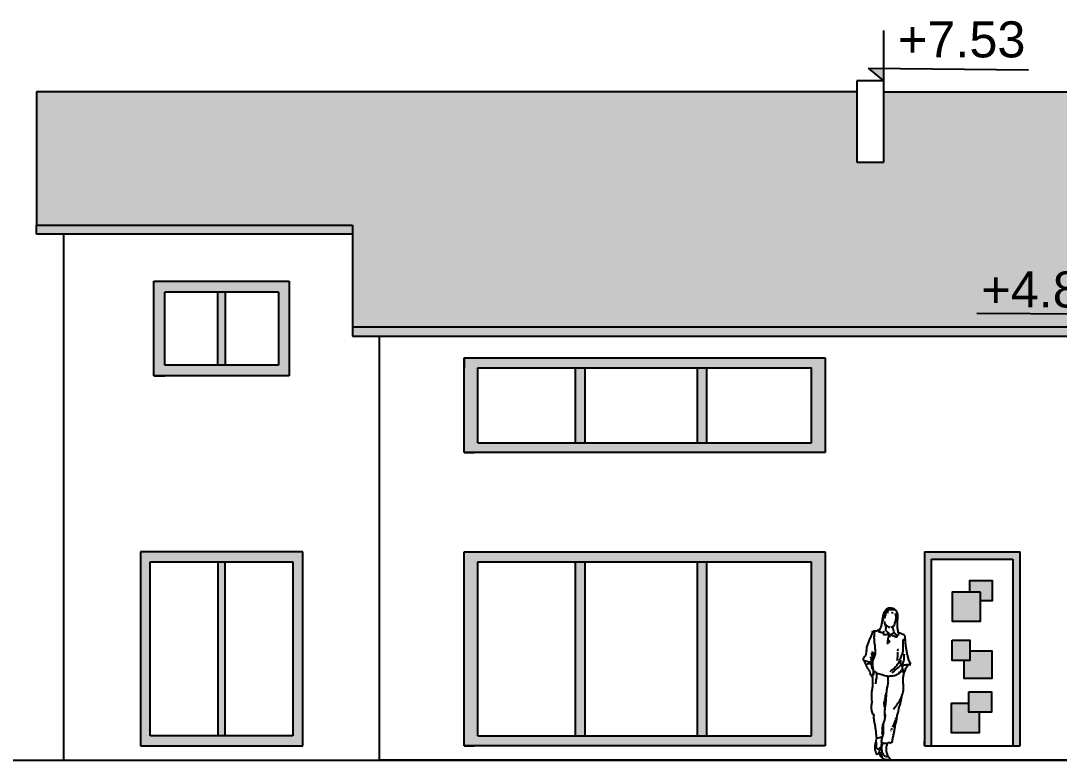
# Model space of a CAD drawing. Header units: millimetres. Extents: x 1515.2 to 1579.7, y 986.4 to 1013.2.
# Drawn here: x 1521.18 to 1532.69, y 1004.58 to 1012.78 of the extents above; entities that cross this region are included whole.
import ezdxf

# ---------------------------------------------------------------- set-up
doc = ezdxf.new("R2010")
doc.units = ezdxf.units.MM
for name, color, linetype in [('Cotations', 1, 'Continuous'), ('Limites', 7, 'Continuous'), ('Menuiseries', 7, 'Continuous'), ('Murs', 7, 'Continuous'), ('PERSONE', 251, 'Continuous'), ('Surf Toiture', 12, 'Continuous'), ('Toiture', 7, 'Continuous')]:
    doc.layers.add(name, color=color, linetype=linetype)
doc.layers.add('Débord toiture', color=7, linetype='Continuous', true_color=0x171717)
doc.layers.add('Surf Menuiserie', color=7, linetype='Continuous', true_color=0x171717)
doc.styles.get("Standard").update_dxf_attribs({"font": 'arial.ttf'})

# ---------------------------------------------------------------- blocks, each defined once
blk = doc.blocks.new('SIGNORINA')
at = {"layer": 'PERSONE'}
for p, q in [((0.776, 4.104), (0.777, 4.114)), ((0.776, 4.093), (0.776, 4.104)), ((0.776, 4.082), (0.776, 4.093)), ((0.777, 4.114), (0.779, 4.125)), ((0.779, 4.125), (0.782, 4.134)), ((0.782, 4.134), (0.786, 4.144)), ((0.786, 4.144), (0.792, 4.152)), ((0.792, 4.152), (0.799, 4.16)), ((0.794, 4.087), (0.795, 4.097)), ((0.795, 4.097), (0.797, 4.107)), ((0.797, 4.107), (0.801, 4.115)), ((0.799, 4.16), (0.808, 4.167)), ((0.801, 4.115), (0.807, 4.122)), ((0.808, 4.167), (0.813, 4.172)), ((0.823, 4.169), (0.81, 4.166)), ((0.813, 4.172), (0.822, 4.177)), ((0.822, 4.177), (0.833, 4.18)), ((0.835, 4.17), (0.823, 4.169)), ((0.832, 4.13), (0.83, 4.13)), ((0.834, 4.13), (0.832, 4.13)), ((0.833, 4.18), (0.846, 4.183)), ((0.836, 4.129), (0.834, 4.13)), ((0.848, 4.17), (0.835, 4.17)), ((0.837, 4.129), (0.84, 4.13)), ((0.84, 4.13), (0.844, 4.131)), ((0.844, 4.131), (0.848, 4.132)), ((0.846, 4.183), (0.858, 4.185)), ((0.862, 4.17), (0.848, 4.17)), ((0.858, 4.185), (0.87, 4.184)), ((0.87, 4.167), (0.862, 4.17)), ((0.87, 4.184), (0.88, 4.183)), ((0.882, 4.162), (0.87, 4.167)), ((0.88, 4.183), (0.887, 4.179)), ((0.887, 4.138), (0.88, 4.137)), ((0.894, 4.156), (0.882, 4.162)), ((0.887, 4.179), (0.895, 4.176)), ((0.901, 4.139), (0.887, 4.138)), ((0.904, 4.149), (0.894, 4.156)), ((0.895, 4.176), (0.902, 4.172)), ((0.911, 4.139), (0.901, 4.139)), ((0.902, 4.172), (0.908, 4.168)), ((0.909, 4.141), (0.904, 4.149)), ((0.908, 4.168), (0.914, 4.162)), ((0.91, 4.107), (0.912, 4.118)), ((0.914, 4.098), (0.91, 4.107)), ((0.914, 4.13), (0.911, 4.139)), ((0.912, 4.118), (0.914, 4.13)), ((0.918, 4.143), (0.913, 4.15)), ((0.914, 4.162), (0.919, 4.156)), ((0.918, 4.089), (0.914, 4.098)), ((0.923, 4.135), (0.918, 4.143)), ((0.919, 4.156), (0.924, 4.149)), ((0.927, 4.127), (0.923, 4.135)), ((0.924, 4.149), (0.929, 4.142)), ((0.93, 4.117), (0.927, 4.127)), ((0.929, 4.087), (0.927, 4.101)), ((0.929, 4.142), (0.932, 4.134)), ((0.933, 4.105), (0.93, 4.117)), ((0.932, 4.134), (0.936, 4.125)), ((0.935, 4.093), (0.933, 4.105)), ((0.936, 4.091), (0.935, 4.093)), ((0.936, 4.125), (0.939, 4.116)), ((0.939, 4.116), (0.942, 4.107)), ((0.942, 4.107), (0.944, 4.097)), ((0.944, 4.097), (0.946, 4.087)), ((0.776, 4.071), (0.776, 4.082)), ((0.777, 4.06), (0.776, 4.071)), ((0.778, 4.049), (0.777, 4.06)), ((0.779, 4.038), (0.778, 4.049)), ((0.78, 4.026), (0.779, 4.038)), ((0.78, 4.015), (0.78, 4.026)), ((0.78, 4.005), (0.78, 4.015)), ((0.78, 3.994), (0.78, 4.005)), ((0.78, 3.983), (0.78, 3.994)), ((0.78, 3.972), (0.78, 3.983)), ((0.794, 4.077), (0.794, 4.087)), ((0.795, 4.065), (0.794, 4.077)), ((0.797, 4.054), (0.795, 4.065)), ((0.8, 4.043), (0.797, 4.054)), ((0.803, 4.032), (0.8, 4.043)), ((0.805, 4.022), (0.803, 4.032)), ((0.808, 4.012), (0.805, 4.022)), ((0.811, 4.003), (0.808, 4.012)), ((0.814, 3.995), (0.811, 4.003)), ((0.821, 3.986), (0.814, 3.995)), ((0.831, 3.979), (0.821, 3.986)), ((0.843, 3.972), (0.831, 3.979)), ((0.89, 3.976), (0.879, 3.971)), ((0.9, 3.984), (0.89, 3.976)), ((0.908, 3.993), (0.9, 3.984)), ((0.915, 4.003), (0.908, 3.993)), ((0.908, 3.969), (0.913, 3.985)), ((0.913, 3.985), (0.917, 3.998)), ((0.916, 4.003), (0.915, 4.003)), ((0.917, 4.004), (0.916, 4.003)), ((0.917, 3.998), (0.919, 4.004)), ((0.919, 4.004), (0.917, 4.004)), ((0.921, 4.076), (0.918, 4.089)), ((0.918, 4.005), (0.921, 4.015)), ((0.925, 4.068), (0.921, 4.076)), ((0.921, 4.015), (0.924, 4.025)), ((0.924, 4.025), (0.926, 4.034)), ((0.926, 4.068), (0.929, 4.074)), ((0.929, 4.086), (0.929, 4.087)), ((0.93, 4.086), (0.929, 4.086)), ((0.929, 4.074), (0.93, 4.08)), ((0.931, 4.085), (0.93, 4.086)), ((0.93, 4.08), (0.931, 4.085)), ((0.93, 4.041), (0.939, 4.048)), ((0.936, 4.09), (0.936, 4.091)), ((0.938, 4.089), (0.936, 4.09)), ((0.941, 4.08), (0.938, 4.089)), ((0.939, 4.048), (0.943, 4.058)), ((0.943, 4.069), (0.941, 4.08)), ((0.943, 4.058), (0.943, 4.069)), ((0.946, 4.087), (0.948, 4.077)), ((0.948, 4.077), (0.95, 4.067)), ((0.95, 4.067), (0.951, 4.057)), ((0.951, 4.057), (0.953, 4.047)), ((0.953, 4.047), (0.954, 4.037)), ((0.954, 4.037), (0.956, 4.027)), ((0.956, 4.027), (0.957, 4.017)), ((0.957, 4.017), (0.958, 4.008)), ((0.958, 4.008), (0.96, 3.999)), ((0.96, 3.999), (0.962, 3.99)), ((0.962, 3.99), (0.964, 3.982)), ((0.964, 3.982), (0.966, 3.975)), ((0.694, 3.856), (0.695, 3.866)), ((0.695, 3.866), (0.697, 3.873)), ((0.697, 3.873), (0.7, 3.878)), ((0.7, 3.878), (0.706, 3.882)), ((0.706, 3.882), (0.715, 3.887)), ((0.715, 3.887), (0.728, 3.892)), ((0.728, 3.892), (0.739, 3.898)), ((0.739, 3.898), (0.751, 3.904)), ((0.751, 3.904), (0.762, 3.91)), ((0.761, 3.892), (0.763, 3.897)), ((0.769, 3.887), (0.761, 3.892)), ((0.763, 3.897), (0.765, 3.902)), ((0.765, 3.902), (0.768, 3.906)), ((0.768, 3.906), (0.771, 3.918)), ((0.776, 3.882), (0.769, 3.887)), ((0.771, 3.918), (0.774, 3.929)), ((0.774, 3.929), (0.776, 3.94)), ((0.776, 3.94), (0.777, 3.951)), ((0.786, 3.878), (0.776, 3.882)), ((0.777, 3.951), (0.779, 3.961)), ((0.779, 3.961), (0.78, 3.972)), ((0.784, 3.857), (0.785, 3.865)), ((0.785, 3.865), (0.787, 3.872)), ((0.787, 3.872), (0.786, 3.878)), ((0.797, 3.859), (0.809, 3.863)), ((0.802, 3.891), (0.798, 3.881)), ((0.809, 3.902), (0.802, 3.891)), ((0.816, 3.908), (0.809, 3.902)), ((0.809, 3.863), (0.82, 3.868)), ((0.816, 3.909), (0.818, 3.914)), ((0.828, 3.901), (0.816, 3.908)), ((0.818, 3.914), (0.821, 3.922)), ((0.82, 3.868), (0.832, 3.873)), ((0.821, 3.922), (0.826, 3.94)), ((0.826, 3.94), (0.828, 3.954)), ((0.828, 3.954), (0.829, 3.963)), ((0.844, 3.891), (0.828, 3.901)), ((0.829, 3.963), (0.83, 3.967)), ((0.832, 3.873), (0.843, 3.879)), ((0.855, 3.968), (0.843, 3.972)), ((0.843, 3.879), (0.853, 3.884)), ((0.853, 3.884), (0.844, 3.891)), ((0.86, 3.873), (0.863, 3.877)), ((0.861, 3.866), (0.86, 3.873)), ((0.866, 3.866), (0.861, 3.866)), ((0.863, 3.877), (0.87, 3.88)), ((0.865, 3.886), (0.87, 3.895)), ((0.871, 3.867), (0.866, 3.866)), ((0.879, 3.971), (0.867, 3.968)), ((0.87, 3.895), (0.877, 3.904)), ((0.87, 3.88), (0.875, 3.885)), ((0.872, 3.878), (0.87, 3.879)), ((0.875, 3.87), (0.871, 3.867)), ((0.874, 3.875), (0.872, 3.878)), ((0.875, 3.871), (0.874, 3.875)), ((0.875, 3.885), (0.884, 3.887)), ((0.877, 3.87), (0.875, 3.87)), ((0.877, 3.904), (0.886, 3.911)), ((0.878, 3.87), (0.877, 3.87)), ((0.879, 3.869), (0.878, 3.87)), ((0.882, 3.858), (0.879, 3.869)), ((0.884, 3.887), (0.895, 3.886)), ((0.886, 3.911), (0.895, 3.918)), ((0.895, 3.918), (0.904, 3.926)), ((0.895, 3.886), (0.908, 3.884)), ((0.904, 3.926), (0.912, 3.934)), ((0.909, 3.958), (0.908, 3.969)), ((0.908, 3.884), (0.919, 3.882)), ((0.911, 3.947), (0.909, 3.958)), ((0.912, 3.934), (0.911, 3.947)), ((0.919, 3.882), (0.929, 3.88)), ((0.931, 3.92), (0.927, 3.925)), ((0.929, 3.88), (0.935, 3.89)), ((0.938, 3.916), (0.931, 3.92)), ((0.935, 3.89), (0.942, 3.901)), ((0.945, 3.912), (0.938, 3.916)), ((0.942, 3.901), (0.945, 3.912)), ((0.95, 3.909), (0.946, 3.91)), ((0.954, 3.909), (0.95, 3.909)), ((0.958, 3.909), (0.954, 3.909)), ((0.959, 3.908), (0.966, 3.911)), ((0.966, 3.975), (0.968, 3.968)), ((0.966, 3.911), (0.974, 3.914)), ((0.968, 3.968), (0.972, 3.961)), ((0.972, 3.961), (0.977, 3.953)), ((0.974, 3.914), (0.982, 3.917)), ((0.975, 3.933), (0.975, 3.934)), ((0.976, 3.933), (0.975, 3.933)), ((0.977, 3.932), (0.976, 3.933)), ((0.977, 3.953), (0.984, 3.944)), ((0.979, 3.928), (0.977, 3.932)), ((0.983, 3.933), (0.978, 3.933)), ((0.981, 3.922), (0.979, 3.928)), ((0.982, 3.917), (0.981, 3.922)), ((0.991, 3.93), (0.983, 3.933)), ((0.987, 3.917), (0.983, 3.917)), ((0.984, 3.944), (0.991, 3.937)), ((0.989, 3.916), (0.987, 3.917)), ((0.991, 3.915), (0.989, 3.916)), ((0.991, 3.937), (0.999, 3.932)), ((0.997, 3.927), (0.991, 3.93)), ((0.999, 3.932), (1.007, 3.932)), ((0.999, 3.927), (1, 3.928)), ((1, 3.928), (1.001, 3.929)), ((1.001, 3.929), (1.001, 3.93)), ((1.036, 3.902), (1.038, 3.912)), ((1.037, 3.89), (1.036, 3.902)), ((1.039, 3.879), (1.037, 3.89)), ((1.038, 3.912), (1.042, 3.92)), ((1.04, 3.868), (1.039, 3.879)), ((1.041, 3.859), (1.04, 3.868)), ((1.041, 3.848), (1.041, 3.859)), ((1.042, 3.92), (1.05, 3.925)), ((1.06, 3.916), (1.058, 3.924)), ((1.062, 3.904), (1.06, 3.916)), ((1.066, 3.894), (1.062, 3.904)), ((1.07, 3.885), (1.066, 3.894)), ((1.074, 3.875), (1.07, 3.885)), ((1.078, 3.865), (1.074, 3.875)), ((1.083, 3.855), (1.078, 3.865)), ((0.682, 3.734), (0.683, 3.744)), ((0.683, 3.744), (0.685, 3.755)), ((0.685, 3.755), (0.686, 3.766)), ((0.686, 3.766), (0.687, 3.776)), ((0.687, 3.776), (0.688, 3.787)), ((0.688, 3.787), (0.689, 3.797)), ((0.689, 3.797), (0.69, 3.808)), ((0.69, 3.808), (0.691, 3.818)), ((0.691, 3.828), (0.693, 3.844)), ((0.691, 3.818), (0.691, 3.828)), ((0.693, 3.844), (0.694, 3.856)), ((0.709, 3.833), (0.707, 3.838)), ((0.711, 3.829), (0.709, 3.833)), ((0.712, 3.825), (0.711, 3.829)), ((0.714, 3.814), (0.712, 3.825)), ((0.714, 3.803), (0.714, 3.814)), ((0.715, 3.793), (0.714, 3.803)), ((0.714, 3.772), (0.715, 3.783)), ((0.714, 3.762), (0.714, 3.772)), ((0.714, 3.752), (0.714, 3.762)), ((0.714, 3.742), (0.714, 3.752)), ((0.715, 3.783), (0.715, 3.793)), ((0.785, 3.857), (0.784, 3.857)), ((0.784, 3.857), (0.784, 3.857)), ((0.785, 3.856), (0.785, 3.857)), ((0.787, 3.856), (0.797, 3.859)), ((0.865, 3.808), (0.866, 3.813)), ((0.868, 3.804), (0.865, 3.808)), ((0.866, 3.813), (0.87, 3.815)), ((0.876, 3.802), (0.868, 3.804)), ((0.87, 3.815), (0.876, 3.814)), ((0.876, 3.814), (0.881, 3.808)), ((0.88, 3.805), (0.876, 3.802)), ((0.884, 3.808), (0.88, 3.805)), ((0.883, 3.841), (0.882, 3.858)), ((0.884, 3.824), (0.883, 3.841)), ((0.887, 3.816), (0.884, 3.824)), ((0.889, 3.808), (0.884, 3.808)), ((0.887, 3.814), (0.887, 3.816)), ((0.888, 3.812), (0.887, 3.814)), ((0.888, 3.81), (0.888, 3.812)), ((0.889, 3.798), (0.889, 3.808)), ((0.89, 3.788), (0.889, 3.798)), ((0.89, 3.778), (0.89, 3.788)), ((1.031, 3.74), (1.032, 3.751)), ((1.032, 3.751), (1.033, 3.762)), ((1.033, 3.762), (1.034, 3.773)), ((1.034, 3.773), (1.036, 3.783)), ((1.036, 3.783), (1.037, 3.794)), ((1.037, 3.794), (1.038, 3.805)), ((1.038, 3.805), (1.039, 3.816)), ((1.039, 3.816), (1.04, 3.827)), ((1.04, 3.837), (1.041, 3.848)), ((1.04, 3.827), (1.04, 3.837)), ((1.087, 3.845), (1.083, 3.855)), ((1.091, 3.835), (1.087, 3.845)), ((1.095, 3.825), (1.091, 3.835)), ((1.099, 3.815), (1.095, 3.825)), ((1.103, 3.805), (1.099, 3.815)), ((1.107, 3.794), (1.103, 3.805)), ((1.111, 3.784), (1.107, 3.794)), ((1.115, 3.774), (1.111, 3.784)), ((1.119, 3.763), (1.115, 3.774)), ((1.122, 3.752), (1.119, 3.763)), ((1.124, 3.74), (1.122, 3.752)), ((0.657, 3.618), (0.66, 3.628)), ((0.66, 3.628), (0.663, 3.639)), ((0.663, 3.639), (0.665, 3.649)), ((0.665, 3.649), (0.668, 3.66)), ((0.668, 3.66), (0.67, 3.67)), ((0.67, 3.67), (0.672, 3.681)), ((0.672, 3.681), (0.674, 3.691)), ((0.674, 3.691), (0.676, 3.702)), ((0.676, 3.702), (0.678, 3.713)), ((0.678, 3.713), (0.68, 3.723)), ((0.68, 3.723), (0.682, 3.734)), ((0.704, 3.656), (0.701, 3.668)), ((0.703, 3.627), (0.704, 3.641)), ((0.704, 3.617), (0.703, 3.627)), ((0.704, 3.641), (0.704, 3.656)), ((0.714, 3.732), (0.714, 3.742)), ((0.714, 3.721), (0.714, 3.732)), ((0.715, 3.711), (0.714, 3.721)), ((0.716, 3.701), (0.715, 3.711)), ((0.718, 3.69), (0.716, 3.701)), ((0.721, 3.679), (0.718, 3.69)), ((0.724, 3.668), (0.721, 3.679)), ((0.729, 3.657), (0.724, 3.668)), ((0.733, 3.647), (0.729, 3.657)), ((0.738, 3.636), (0.733, 3.647)), ((0.742, 3.626), (0.738, 3.636)), ((0.747, 3.615), (0.742, 3.626)), ((0.774, 3.717), (0.776, 3.724)), ((0.775, 3.704), (0.774, 3.717)), ((0.776, 3.682), (0.776, 3.689)), ((0.776, 3.667), (0.776, 3.682)), ((0.776, 3.639), (0.776, 3.667)), ((0.778, 3.625), (0.776, 3.639)), ((1.027, 3.686), (1.028, 3.697)), ((1.027, 3.675), (1.027, 3.686)), ((1.028, 3.707), (1.029, 3.718)), ((1.028, 3.697), (1.028, 3.707)), ((1.028, 3.664), (1.028, 3.67)), ((1.029, 3.659), (1.028, 3.664)), ((1.029, 3.718), (1.03, 3.729)), ((1.03, 3.654), (1.029, 3.659)), ((1.03, 3.729), (1.031, 3.74)), ((1.034, 3.644), (1.03, 3.654)), ((1.038, 3.634), (1.034, 3.644)), ((1.036, 3.642), (1.039, 3.648)), ((1.044, 3.623), (1.038, 3.634)), ((1.039, 3.648), (1.043, 3.659)), ((1.043, 3.659), (1.048, 3.671)), ((1.048, 3.671), (1.053, 3.681)), ((1.053, 3.681), (1.06, 3.687)), ((1.058, 3.636), (1.061, 3.647)), ((1.058, 3.625), (1.058, 3.636)), ((1.06, 3.687), (1.067, 3.686)), ((1.061, 3.647), (1.065, 3.657)), ((1.065, 3.657), (1.067, 3.665)), ((1.067, 3.665), (1.068, 3.673)), ((1.068, 3.673), (1.07, 3.681)), ((1.077, 3.614), (1.079, 3.627)), ((1.079, 3.627), (1.081, 3.637)), ((1.125, 3.728), (1.124, 3.74)), ((1.126, 3.715), (1.125, 3.728)), ((1.127, 3.702), (1.126, 3.715)), ((1.128, 3.69), (1.127, 3.702)), ((1.13, 3.677), (1.128, 3.69)), ((1.133, 3.663), (1.131, 3.672)), ((1.136, 3.655), (1.133, 3.663)), ((1.141, 3.648), (1.136, 3.655)), ((1.146, 3.642), (1.141, 3.648)), ((1.151, 3.636), (1.146, 3.642)), ((1.156, 3.629), (1.151, 3.636)), ((1.159, 3.622), (1.156, 3.629)), ((0.638, 3.55), (0.629, 3.55)), ((0.63, 3.552), (0.636, 3.564)), ((0.636, 3.564), (0.642, 3.576)), ((0.648, 3.55), (0.638, 3.55)), ((0.642, 3.576), (0.648, 3.587)), ((0.648, 3.587), (0.651, 3.597)), ((0.657, 3.55), (0.648, 3.55)), ((0.651, 3.597), (0.654, 3.608)), ((0.654, 3.608), (0.657, 3.618)), ((0.661, 3.546), (0.657, 3.55)), ((0.673, 3.548), (0.659, 3.55)), ((0.668, 3.535), (0.661, 3.546)), ((0.677, 3.521), (0.668, 3.535)), ((0.687, 3.547), (0.673, 3.548)), ((0.685, 3.509), (0.677, 3.521)), ((0.689, 3.499), (0.685, 3.509)), ((0.702, 3.545), (0.687, 3.547)), ((0.717, 3.543), (0.702, 3.545)), ((0.706, 3.604), (0.704, 3.617)), ((0.708, 3.591), (0.706, 3.604)), ((0.712, 3.579), (0.708, 3.591)), ((0.717, 3.567), (0.712, 3.579)), ((0.724, 3.558), (0.717, 3.567)), ((0.718, 3.536), (0.717, 3.543)), ((0.718, 3.543), (0.721, 3.543)), ((0.719, 3.524), (0.718, 3.536)), ((0.718, 3.496), (0.722, 3.508)), ((0.722, 3.518), (0.719, 3.524)), ((0.721, 3.543), (0.725, 3.543)), ((0.722, 3.508), (0.722, 3.518)), ((0.723, 3.518), (0.725, 3.523)), ((0.725, 3.543), (0.729, 3.543)), ((0.725, 3.523), (0.727, 3.53)), ((0.727, 3.53), (0.728, 3.534)), ((0.73, 3.543), (0.729, 3.541)), ((0.729, 3.541), (0.729, 3.539)), ((0.732, 3.544), (0.73, 3.543)), ((0.734, 3.545), (0.732, 3.544)), ((0.736, 3.547), (0.734, 3.545)), ((0.744, 3.543), (0.736, 3.547)), ((0.74, 3.548), (0.742, 3.557)), ((0.742, 3.59), (0.742, 3.599)), ((0.743, 3.573), (0.742, 3.59)), ((0.742, 3.557), (0.743, 3.573)), ((0.75, 3.535), (0.744, 3.543)), ((0.752, 3.604), (0.747, 3.615)), ((0.756, 3.525), (0.75, 3.535)), ((0.756, 3.593), (0.752, 3.604)), ((0.761, 3.581), (0.756, 3.593)), ((0.763, 3.518), (0.756, 3.525)), ((0.766, 3.571), (0.761, 3.581)), ((0.772, 3.511), (0.763, 3.518)), ((0.772, 3.562), (0.766, 3.571)), ((0.778, 3.553), (0.772, 3.562)), ((0.783, 3.504), (0.772, 3.511)), ((0.78, 3.61), (0.778, 3.625)), ((0.784, 3.544), (0.778, 3.553)), ((0.783, 3.594), (0.78, 3.61)), ((0.79, 3.535), (0.784, 3.544)), ((0.797, 3.527), (0.79, 3.535)), ((0.804, 3.518), (0.797, 3.527)), ((0.812, 3.51), (0.804, 3.518)), ((0.82, 3.501), (0.812, 3.51)), ((1.049, 3.612), (1.044, 3.623)), ((1.053, 3.601), (1.049, 3.612)), ((1.055, 3.59), (1.053, 3.601)), ((1.053, 3.5), (1.055, 3.511)), ((1.058, 3.584), (1.055, 3.59)), ((1.055, 3.511), (1.057, 3.523)), ((1.057, 3.523), (1.059, 3.534)), ((1.058, 3.612), (1.058, 3.625)), ((1.058, 3.6), (1.058, 3.612)), ((1.058, 3.589), (1.058, 3.6)), ((1.059, 3.576), (1.058, 3.584)), ((1.058, 3.545), (1.059, 3.559)), ((1.059, 3.534), (1.058, 3.545)), ((1.061, 3.568), (1.059, 3.576)), ((1.059, 3.559), (1.061, 3.568)), ((1.06, 3.584), (1.068, 3.59)), ((1.062, 3.561), (1.06, 3.561)), ((1.065, 3.56), (1.062, 3.561)), ((1.067, 3.513), (1.063, 3.501)), ((1.069, 3.558), (1.065, 3.56)), ((1.071, 3.526), (1.067, 3.513)), ((1.068, 3.59), (1.074, 3.601)), ((1.073, 3.539), (1.071, 3.526)), ((1.076, 3.568), (1.072, 3.558)), ((1.072, 3.558), (1.074, 3.558)), ((1.076, 3.55), (1.073, 3.539)), ((1.074, 3.601), (1.077, 3.614)), ((1.074, 3.558), (1.075, 3.558)), ((1.075, 3.558), (1.076, 3.558)), ((1.081, 3.574), (1.076, 3.568)), ((1.077, 3.558), (1.076, 3.55)), ((1.087, 3.561), (1.077, 3.558)), ((1.091, 3.578), (1.081, 3.574)), ((1.099, 3.561), (1.087, 3.561)), ((1.102, 3.581), (1.091, 3.578)), ((1.111, 3.559), (1.099, 3.561)), ((1.113, 3.584), (1.102, 3.581)), ((1.122, 3.553), (1.111, 3.559)), ((1.112, 3.505), (1.12, 3.519)), ((1.124, 3.587), (1.113, 3.584)), ((1.12, 3.519), (1.127, 3.534)), ((1.13, 3.545), (1.122, 3.553)), ((1.135, 3.59), (1.124, 3.587)), ((1.127, 3.534), (1.13, 3.545)), ((1.133, 3.542), (1.139, 3.552)), ((1.147, 3.591), (1.135, 3.59)), ((1.139, 3.552), (1.143, 3.567)), ((1.143, 3.567), (1.147, 3.58)), ((1.159, 3.592), (1.147, 3.591)), ((1.147, 3.58), (1.152, 3.583)), ((1.152, 3.583), (1.156, 3.587)), ((1.156, 3.587), (1.159, 3.592)), ((1.162, 3.614), (1.159, 3.622)), ((1.16, 3.593), (1.162, 3.604)), ((1.162, 3.604), (1.162, 3.614)), ((0.691, 3.491), (0.689, 3.499)), ((0.695, 3.477), (0.691, 3.491)), ((0.701, 3.462), (0.695, 3.477)), ((0.706, 3.454), (0.701, 3.462)), ((0.705, 3.458), (0.708, 3.47)), ((0.708, 3.444), (0.706, 3.454)), ((0.708, 3.47), (0.713, 3.483)), ((0.71, 3.433), (0.708, 3.444)), ((0.712, 3.423), (0.71, 3.433)), ((0.713, 3.413), (0.712, 3.423)), ((0.713, 3.483), (0.718, 3.496)), ((0.714, 3.402), (0.713, 3.413)), ((0.714, 3.392), (0.714, 3.402)), ((0.714, 3.382), (0.714, 3.392)), ((0.716, 3.458), (0.72, 3.47)), ((0.72, 3.47), (0.723, 3.481)), ((0.723, 3.481), (0.726, 3.493)), ((0.734, 3.472), (0.735, 3.481)), ((0.746, 3.464), (0.734, 3.472)), ((0.735, 3.481), (0.74, 3.494)), ((0.753, 3.455), (0.746, 3.464)), ((0.758, 3.463), (0.747, 3.465)), ((0.765, 3.447), (0.753, 3.455)), ((0.769, 3.461), (0.758, 3.463)), ((0.779, 3.44), (0.765, 3.447)), ((0.792, 3.434), (0.779, 3.44)), ((0.793, 3.497), (0.783, 3.504)), ((0.802, 3.43), (0.792, 3.434)), ((0.804, 3.489), (0.793, 3.497)), ((0.814, 3.427), (0.802, 3.43)), ((0.813, 3.479), (0.804, 3.489)), ((0.82, 3.471), (0.813, 3.479)), ((0.825, 3.425), (0.814, 3.427)), ((0.829, 3.495), (0.82, 3.501)), ((0.83, 3.465), (0.82, 3.471)), ((0.837, 3.422), (0.825, 3.425)), ((0.843, 3.488), (0.829, 3.495)), ((0.844, 3.46), (0.83, 3.465)), ((0.849, 3.421), (0.837, 3.422)), ((0.856, 3.479), (0.843, 3.488)), ((0.861, 3.42), (0.849, 3.421)), ((0.862, 3.471), (0.856, 3.479)), ((0.873, 3.419), (0.861, 3.42)), ((0.885, 3.419), (0.873, 3.419)), ((0.884, 3.383), (0.885, 3.395)), ((0.885, 3.407), (0.885, 3.419)), ((0.885, 3.395), (0.885, 3.407)), ((0.897, 3.421), (0.886, 3.419)), ((0.909, 3.423), (0.897, 3.421)), ((0.922, 3.425), (0.909, 3.423)), ((0.934, 3.428), (0.922, 3.425)), ((0.944, 3.432), (0.934, 3.428)), ((0.956, 3.435), (0.944, 3.432)), ((0.969, 3.439), (0.956, 3.435)), ((0.983, 3.443), (0.969, 3.439)), ((0.997, 3.448), (0.983, 3.443)), ((1.008, 3.453), (0.997, 3.448)), ((1.009, 3.452), (1.008, 3.453)), ((1.01, 3.45), (1.009, 3.452)), ((1.011, 3.449), (1.01, 3.45)), ((1.011, 3.436), (1.011, 3.449)), ((1.012, 3.424), (1.011, 3.436)), ((1.013, 3.413), (1.012, 3.424)), ((1.014, 3.401), (1.013, 3.413)), ((1.014, 3.456), (1.022, 3.459)), ((1.016, 3.389), (1.014, 3.401)), ((1.022, 3.459), (1.031, 3.465)), ((1.031, 3.465), (1.04, 3.469)), ((1.045, 3.446), (1.041, 3.459)), ((1.052, 3.433), (1.045, 3.446)), ((1.049, 3.476), (1.051, 3.488)), ((1.049, 3.465), (1.049, 3.476)), ((1.051, 3.453), (1.049, 3.465)), ((1.051, 3.488), (1.053, 3.5)), ((1.054, 3.442), (1.051, 3.453)), ((1.056, 3.419), (1.052, 3.433)), ((1.058, 3.492), (1.053, 3.486)), ((1.06, 3.434), (1.054, 3.442)), ((1.057, 3.387), (1.059, 3.397)), ((1.063, 3.501), (1.058, 3.492)), ((1.059, 3.397), (1.062, 3.406)), ((1.065, 3.424), (1.06, 3.434)), ((1.062, 3.406), (1.066, 3.412)), ((1.066, 3.412), (1.065, 3.424)), ((1.069, 3.418), (1.075, 3.425)), ((1.075, 3.425), (1.08, 3.434)), ((1.08, 3.434), (1.084, 3.445)), ((1.084, 3.445), (1.088, 3.457)), ((1.088, 3.457), (1.092, 3.47)), ((1.092, 3.47), (1.096, 3.481)), ((1.096, 3.481), (1.101, 3.49)), ((1.101, 3.49), (1.107, 3.496)), ((1.107, 3.496), (1.112, 3.505)), ((0.711, 3.287), (0.712, 3.297)), ((0.711, 3.276), (0.711, 3.287)), ((0.711, 3.266), (0.711, 3.276)), ((0.712, 3.308), (0.713, 3.319)), ((0.712, 3.297), (0.712, 3.308)), ((0.713, 3.329), (0.714, 3.34)), ((0.713, 3.319), (0.713, 3.329)), ((0.714, 3.371), (0.714, 3.382)), ((0.714, 3.361), (0.714, 3.371)), ((0.714, 3.35), (0.714, 3.361)), ((0.714, 3.34), (0.714, 3.35)), ((0.882, 3.358), (0.883, 3.371)), ((0.884, 3.347), (0.882, 3.358)), ((0.883, 3.371), (0.884, 3.383)), ((0.885, 3.334), (0.884, 3.347)), ((0.887, 3.321), (0.885, 3.334)), ((0.889, 3.309), (0.887, 3.321)), ((0.893, 3.296), (0.889, 3.309)), ((0.895, 3.285), (0.893, 3.296)), ((0.897, 3.274), (0.895, 3.285)), ((1.019, 3.376), (1.016, 3.389)), ((1.02, 3.362), (1.019, 3.376)), ((1.022, 3.342), (1.02, 3.362)), ((1.025, 3.33), (1.022, 3.342)), ((1.056, 3.376), (1.057, 3.387)), ((1.056, 3.364), (1.056, 3.376)), ((1.056, 3.351), (1.056, 3.364)), ((1.056, 3.339), (1.056, 3.351)), ((1.057, 3.327), (1.056, 3.339)), ((1.057, 3.316), (1.057, 3.327)), ((1.058, 3.305), (1.057, 3.316)), ((1.058, 3.296), (1.058, 3.305)), ((1.06, 3.285), (1.058, 3.296)), ((1.062, 3.274), (1.06, 3.285)), ((1.064, 3.263), (1.062, 3.274)), ((0.712, 3.258), (0.711, 3.266)), ((0.715, 3.247), (0.712, 3.258)), ((0.72, 3.224), (0.715, 3.247)), ((0.723, 3.214), (0.72, 3.224)), ((0.726, 3.204), (0.723, 3.214)), ((0.729, 3.194), (0.726, 3.204)), ((0.731, 3.183), (0.729, 3.194)), ((0.733, 3.172), (0.731, 3.183)), ((0.733, 3.184), (0.732, 3.185)), ((0.732, 3.185), (0.732, 3.185)), ((0.734, 3.184), (0.733, 3.184)), ((0.735, 3.161), (0.733, 3.172)), ((0.738, 3.174), (0.734, 3.184)), ((0.737, 3.151), (0.735, 3.161)), ((0.744, 3.164), (0.738, 3.174)), ((0.749, 3.154), (0.744, 3.164)), ((0.898, 3.263), (0.897, 3.274)), ((0.9, 3.251), (0.898, 3.263)), ((0.901, 3.24), (0.9, 3.251)), ((0.902, 3.229), (0.901, 3.24)), ((0.903, 3.217), (0.902, 3.229)), ((0.904, 3.23), (0.903, 3.229)), ((0.904, 3.206), (0.903, 3.217)), ((0.905, 3.23), (0.904, 3.23)), ((0.905, 3.194), (0.904, 3.206)), ((0.905, 3.23), (0.905, 3.23)), ((0.908, 3.218), (0.905, 3.23)), ((0.906, 3.183), (0.905, 3.194)), ((0.907, 3.171), (0.906, 3.183)), ((0.907, 3.16), (0.907, 3.171)), ((0.908, 3.148), (0.907, 3.16)), ((0.911, 3.207), (0.908, 3.218)), ((0.913, 3.195), (0.911, 3.207)), ((0.914, 3.182), (0.913, 3.195)), ((0.916, 3.17), (0.914, 3.182)), ((0.918, 3.158), (0.916, 3.17)), ((0.922, 3.146), (0.918, 3.158)), ((1.065, 3.252), (1.064, 3.263)), ((1.067, 3.241), (1.065, 3.252)), ((1.068, 3.23), (1.067, 3.241)), ((1.067, 3.147), (1.068, 3.159)), ((1.069, 3.218), (1.068, 3.23)), ((1.068, 3.159), (1.069, 3.171)), ((1.07, 3.207), (1.069, 3.218)), ((1.069, 3.171), (1.07, 3.184)), ((1.07, 3.195), (1.07, 3.207)), ((1.07, 3.184), (1.07, 3.195)), ((0.74, 3.14), (0.737, 3.151)), ((0.742, 3.129), (0.74, 3.14)), ((0.744, 3.118), (0.742, 3.129)), ((0.746, 3.107), (0.744, 3.118)), ((0.749, 3.096), (0.746, 3.107)), ((0.755, 3.143), (0.749, 3.154)), ((0.753, 3.087), (0.749, 3.096)), ((0.757, 3.078), (0.753, 3.087)), ((0.762, 3.133), (0.755, 3.143)), ((0.761, 3.068), (0.757, 3.078)), ((0.764, 3.057), (0.761, 3.068)), ((0.768, 3.123), (0.762, 3.133)), ((0.766, 3.045), (0.764, 3.057)), ((0.768, 3.033), (0.766, 3.045)), ((0.775, 3.113), (0.768, 3.123)), ((0.781, 3.103), (0.775, 3.113)), ((0.788, 3.094), (0.781, 3.103)), ((0.795, 3.085), (0.788, 3.094)), ((0.803, 3.076), (0.795, 3.085)), ((0.81, 3.066), (0.803, 3.076)), ((0.817, 3.056), (0.81, 3.066)), ((0.824, 3.045), (0.817, 3.056)), ((0.909, 3.137), (0.908, 3.148)), ((0.91, 3.126), (0.909, 3.137)), ((0.911, 3.115), (0.91, 3.126)), ((0.912, 3.104), (0.911, 3.115)), ((0.914, 3.093), (0.912, 3.104)), ((0.915, 3.081), (0.914, 3.093)), ((0.917, 3.07), (0.915, 3.081)), ((0.918, 3.059), (0.917, 3.07)), ((0.919, 3.047), (0.918, 3.059)), ((0.92, 3.055), (0.923, 3.067)), ((0.921, 3.034), (0.92, 3.045)), ((0.926, 3.133), (0.922, 3.146)), ((0.923, 3.067), (0.925, 3.081)), ((0.925, 3.081), (0.927, 3.094)), ((0.929, 3.119), (0.926, 3.133)), ((0.927, 3.094), (0.931, 3.105)), ((0.931, 3.105), (0.929, 3.119)), ((1.066, 3.134), (1.067, 3.147)), ((1.066, 3.121), (1.066, 3.134)), ((1.068, 3.11), (1.066, 3.121)), ((1.07, 3.099), (1.068, 3.11)), ((1.069, 3.037), (1.071, 3.047)), ((1.071, 3.089), (1.07, 3.099)), ((1.072, 3.078), (1.071, 3.089)), ((1.071, 3.047), (1.072, 3.058)), ((1.072, 3.068), (1.072, 3.078)), ((1.072, 3.058), (1.072, 3.068)), ((0.77, 3.021), (0.768, 3.033)), ((0.772, 3.009), (0.77, 3.021)), ((0.776, 2.997), (0.772, 3.009)), ((0.779, 2.987), (0.776, 2.997)), ((0.782, 2.976), (0.779, 2.987)), ((0.784, 2.965), (0.782, 2.976)), ((0.786, 2.954), (0.784, 2.965)), ((0.787, 2.943), (0.786, 2.954)), ((0.788, 2.932), (0.787, 2.943)), ((0.793, 2.945), (0.788, 2.952)), ((0.79, 2.921), (0.788, 2.932)), ((0.799, 2.933), (0.793, 2.945)), ((0.803, 2.919), (0.799, 2.933)), ((0.916, 2.98), (0.918, 2.991)), ((0.916, 2.968), (0.916, 2.98)), ((0.917, 2.957), (0.916, 2.968)), ((0.919, 2.946), (0.917, 2.957)), ((0.918, 2.959), (0.921, 2.97)), ((0.921, 2.934), (0.919, 2.946)), ((0.922, 3.022), (0.921, 3.034)), ((0.921, 2.97), (0.922, 2.983)), ((0.924, 2.923), (0.921, 2.934)), ((0.923, 3.009), (0.922, 3.022)), ((0.922, 2.983), (0.923, 2.996)), ((0.923, 2.996), (0.923, 3.009)), ((1.041, 2.92), (1.044, 2.933)), ((1.043, 2.981), (1.052, 2.988)), ((1.044, 2.972), (1.043, 2.981)), ((1.045, 2.972), (1.044, 2.972)), ((1.044, 2.933), (1.046, 2.946)), ((1.046, 2.972), (1.045, 2.972)), ((1.048, 2.97), (1.046, 2.972)), ((1.046, 2.946), (1.048, 2.958)), ((1.048, 2.958), (1.048, 2.97)), ((1.052, 2.988), (1.06, 2.993)), ((1.06, 2.993), (1.063, 3.005)), ((1.063, 3.005), (1.065, 3.016)), ((1.065, 3.016), (1.067, 3.027)), ((1.067, 3.027), (1.069, 3.037)), ((0.791, 2.909), (0.79, 2.921)), ((0.795, 2.899), (0.791, 2.909)), ((0.798, 2.889), (0.795, 2.899)), ((0.801, 2.878), (0.798, 2.889)), ((0.803, 2.868), (0.801, 2.878)), ((0.807, 2.908), (0.803, 2.919)), ((0.805, 2.857), (0.803, 2.868)), ((0.807, 2.846), (0.805, 2.857)), ((0.811, 2.897), (0.807, 2.908)), ((0.809, 2.835), (0.807, 2.846)), ((0.81, 2.824), (0.809, 2.835)), ((0.812, 2.813), (0.81, 2.824)), ((0.815, 2.887), (0.811, 2.897)), ((0.813, 2.801), (0.812, 2.813)), ((0.819, 2.876), (0.815, 2.887)), ((0.823, 2.866), (0.819, 2.876)), ((0.827, 2.855), (0.823, 2.866)), ((0.832, 2.845), (0.827, 2.855)), ((0.842, 2.824), (0.836, 2.834)), ((0.847, 2.813), (0.842, 2.824)), ((0.852, 2.805), (0.851, 2.807)), ((0.928, 2.911), (0.924, 2.923)), ((0.932, 2.9), (0.928, 2.911)), ((0.935, 2.888), (0.932, 2.9)), ((0.936, 2.872), (0.935, 2.888)), ((0.94, 2.878), (0.936, 2.884)), ((0.936, 2.856), (0.936, 2.872)), ((0.937, 2.842), (0.936, 2.856)), ((0.937, 2.828), (0.937, 2.842)), ((0.937, 2.816), (0.937, 2.828)), ((0.938, 2.804), (0.937, 2.816)), ((0.943, 2.869), (0.94, 2.878)), ((0.945, 2.857), (0.943, 2.869)), ((0.947, 2.843), (0.945, 2.857)), ((0.948, 2.829), (0.947, 2.843)), ((0.949, 2.816), (0.948, 2.829)), ((0.949, 2.796), (0.949, 2.816)), ((1.021, 2.801), (1.023, 2.811)), ((1.023, 2.811), (1.024, 2.822)), ((1.024, 2.822), (1.026, 2.832)), ((1.026, 2.832), (1.027, 2.843)), ((1.027, 2.843), (1.029, 2.853)), ((1.029, 2.853), (1.031, 2.864)), ((1.031, 2.864), (1.033, 2.874)), ((1.033, 2.874), (1.035, 2.884)), ((1.035, 2.884), (1.037, 2.894)), ((1.037, 2.894), (1.039, 2.907)), ((1.039, 2.907), (1.041, 2.92)), ((0.816, 2.791), (0.813, 2.801)), ((0.819, 2.78), (0.816, 2.791)), ((0.821, 2.769), (0.819, 2.78)), ((0.824, 2.758), (0.821, 2.769)), ((0.826, 2.747), (0.824, 2.758)), ((0.828, 2.736), (0.826, 2.747)), ((0.831, 2.724), (0.828, 2.736)), ((0.833, 2.713), (0.831, 2.724)), ((0.835, 2.702), (0.833, 2.713)), ((0.837, 2.691), (0.835, 2.702)), ((0.839, 2.679), (0.837, 2.691)), ((0.853, 2.803), (0.852, 2.805)), ((0.854, 2.801), (0.853, 2.803)), ((0.938, 2.794), (0.938, 2.804)), ((0.938, 2.784), (0.938, 2.794)), ((0.938, 2.776), (0.938, 2.784)), ((0.939, 2.769), (0.938, 2.776)), ((0.939, 2.764), (0.939, 2.769)), ((0.941, 2.757), (0.939, 2.764)), ((0.944, 2.747), (0.941, 2.757)), ((0.947, 2.735), (0.944, 2.747)), ((0.945, 2.75), (0.95, 2.765)), ((0.948, 2.743), (0.946, 2.743)), ((0.951, 2.721), (0.947, 2.735)), ((0.95, 2.743), (0.948, 2.743)), ((0.951, 2.781), (0.949, 2.796)), ((0.95, 2.765), (0.951, 2.781)), ((0.952, 2.741), (0.95, 2.743)), ((0.951, 2.731), (0.952, 2.733)), ((0.955, 2.707), (0.951, 2.721)), ((0.952, 2.736), (0.952, 2.741)), ((0.952, 2.733), (0.952, 2.736)), ((0.957, 2.694), (0.955, 2.707)), ((0.959, 2.683), (0.957, 2.694)), ((0.964, 2.734), (0.964, 2.735)), ((0.965, 2.733), (0.964, 2.734)), ((0.966, 2.732), (0.965, 2.733)), ((0.968, 2.731), (0.966, 2.732)), ((0.97, 2.73), (0.968, 2.731)), ((0.983, 2.727), (0.97, 2.73)), ((0.996, 2.723), (0.983, 2.727)), ((1.012, 2.721), (0.996, 2.723)), ((1.012, 2.722), (1.013, 2.723)), ((1.015, 2.707), (1.012, 2.721)), ((1.013, 2.723), (1.014, 2.725)), ((1.014, 2.726), (1.015, 2.736)), ((1.014, 2.725), (1.014, 2.726)), ((1.015, 2.736), (1.016, 2.747)), ((1.018, 2.692), (1.015, 2.707)), ((1.016, 2.747), (1.017, 2.758)), ((1.017, 2.758), (1.018, 2.768)), ((1.018, 2.768), (1.019, 2.779)), ((1.021, 2.677), (1.018, 2.692)), ((1.019, 2.779), (1.02, 2.79)), ((1.02, 2.79), (1.021, 2.801)), ((0.841, 2.668), (0.839, 2.679)), ((0.855, 2.667), (0.846, 2.665)), ((0.865, 2.67), (0.855, 2.667)), ((0.875, 2.671), (0.865, 2.67)), ((0.884, 2.67), (0.875, 2.671)), ((0.891, 2.665), (0.884, 2.67)), ((0.894, 2.655), (0.891, 2.665)), ((0.896, 2.663), (0.894, 2.663)), ((0.897, 2.646), (0.894, 2.655)), ((0.897, 2.663), (0.896, 2.663)), ((0.899, 2.662), (0.897, 2.663)), ((0.9, 2.635), (0.897, 2.646)), ((0.902, 2.625), (0.9, 2.635)), ((0.914, 2.662), (0.901, 2.662)), ((0.903, 2.613), (0.902, 2.625)), ((0.902, 2.57), (0.903, 2.58)), ((0.904, 2.602), (0.903, 2.613)), ((0.903, 2.58), (0.904, 2.591)), ((0.904, 2.591), (0.904, 2.602)), ((0.926, 2.662), (0.914, 2.662)), ((0.938, 2.665), (0.926, 2.662)), ((0.951, 2.67), (0.938, 2.665)), ((0.949, 2.65), (0.946, 2.661)), ((0.953, 2.637), (0.949, 2.65)), ((0.952, 2.67), (0.951, 2.67)), ((0.954, 2.67), (0.952, 2.67)), ((0.957, 2.624), (0.953, 2.637)), ((0.956, 2.67), (0.954, 2.67)), ((0.957, 2.577), (0.955, 2.566)), ((0.957, 2.659), (0.956, 2.67)), ((0.957, 2.67), (0.959, 2.674)), ((0.958, 2.645), (0.957, 2.659)), ((0.96, 2.61), (0.957, 2.624)), ((0.959, 2.588), (0.957, 2.577)), ((0.961, 2.632), (0.958, 2.645)), ((0.959, 2.674), (0.959, 2.683)), ((0.96, 2.598), (0.959, 2.588)), ((0.961, 2.609), (0.96, 2.598)), ((0.966, 2.621), (0.961, 2.632)), ((0.963, 2.609), (0.961, 2.609)), ((0.965, 2.609), (0.963, 2.609)), ((0.971, 2.617), (0.965, 2.62)), ((0.965, 2.62), (0.965, 2.617)), ((0.965, 2.617), (0.966, 2.613)), ((0.967, 2.609), (0.965, 2.609)), ((0.966, 2.613), (0.966, 2.61)), ((0.97, 2.603), (0.967, 2.609)), ((0.972, 2.597), (0.97, 2.603)), ((0.977, 2.611), (0.971, 2.617)), ((0.973, 2.589), (0.972, 2.597)), ((0.975, 2.589), (0.974, 2.589)), ((0.975, 2.588), (0.975, 2.589)), ((0.976, 2.588), (0.975, 2.588)), ((0.978, 2.582), (0.976, 2.588)), ((0.983, 2.605), (0.977, 2.611)), ((0.981, 2.574), (0.978, 2.582)), ((0.982, 2.566), (0.981, 2.574)), ((0.99, 2.6), (0.983, 2.605)), ((0.998, 2.598), (0.99, 2.6)), ((1.006, 2.599), (0.998, 2.598)), ((1.014, 2.606), (1.006, 2.599)), ((1.018, 2.618), (1.014, 2.606)), ((1.02, 2.63), (1.018, 2.618)), ((1.021, 2.641), (1.02, 2.63)), ((1.021, 2.676), (1.021, 2.665)), ((1.024, 2.672), (1.021, 2.676)), ((1.021, 2.665), (1.021, 2.653)), ((1.021, 2.653), (1.021, 2.641)), ((1.027, 2.663), (1.024, 2.672)), ((1.025, 2.565), (1.028, 2.579)), ((1.029, 2.65), (1.027, 2.663)), ((1.028, 2.579), (1.031, 2.592)), ((1.031, 2.636), (1.029, 2.65)), ((1.032, 2.621), (1.031, 2.636)), ((1.031, 2.592), (1.033, 2.601)), ((1.033, 2.609), (1.032, 2.621)), ((1.033, 2.601), (1.033, 2.609)), ((0.863, 2.487), (0.865, 2.493)), ((0.863, 2.482), (0.863, 2.487)), ((0.867, 2.477), (0.863, 2.482)), ((0.865, 2.493), (0.87, 2.499)), ((0.876, 2.475), (0.867, 2.477)), ((0.87, 2.499), (0.876, 2.506)), ((0.876, 2.506), (0.882, 2.513)), ((0.877, 2.474), (0.88, 2.475)), ((0.88, 2.475), (0.882, 2.475)), ((0.882, 2.513), (0.887, 2.519)), ((0.884, 2.475), (0.908, 2.476)), ((0.887, 2.519), (0.89, 2.524)), ((0.898, 2.512), (0.888, 2.516)), ((0.89, 2.524), (0.894, 2.536)), ((0.894, 2.536), (0.897, 2.548)), ((0.897, 2.548), (0.9, 2.559)), ((0.913, 2.516), (0.898, 2.512)), ((0.9, 2.559), (0.902, 2.57)), ((0.908, 2.476), (0.918, 2.477)), ((0.925, 2.521), (0.913, 2.516)), ((0.919, 2.478), (0.935, 2.483)), ((0.933, 2.529), (0.925, 2.521)), ((0.94, 2.537), (0.933, 2.529)), ((0.935, 2.483), (0.943, 2.49)), ((0.946, 2.546), (0.94, 2.537)), ((0.943, 2.49), (0.948, 2.499)), ((0.951, 2.556), (0.946, 2.546)), ((0.948, 2.499), (0.952, 2.509)), ((0.955, 2.566), (0.951, 2.556)), ((0.952, 2.509), (0.955, 2.52)), ((0.955, 2.52), (0.957, 2.53)), ((0.957, 2.513), (0.955, 2.514)), ((0.957, 2.53), (0.961, 2.54)), ((0.959, 2.512), (0.957, 2.513)), ((0.962, 2.511), (0.959, 2.512)), ((0.961, 2.54), (0.964, 2.543)), ((0.963, 2.511), (0.964, 2.52)), ((0.964, 2.509), (0.963, 2.509)), ((0.964, 2.543), (0.967, 2.549)), ((0.964, 2.533), (0.964, 2.54)), ((0.964, 2.52), (0.964, 2.533)), ((0.965, 2.509), (0.964, 2.509)), ((0.967, 2.509), (0.965, 2.509)), ((0.967, 2.549), (0.968, 2.554)), ((0.967, 2.51), (0.974, 2.522)), ((0.972, 2.555), (0.969, 2.554)), ((0.974, 2.556), (0.972, 2.555)), ((0.977, 2.557), (0.974, 2.556)), ((0.974, 2.522), (0.978, 2.54)), ((0.978, 2.556), (0.977, 2.557)), ((0.979, 2.56), (0.978, 2.557)), ((0.979, 2.555), (0.978, 2.556)), ((0.978, 2.54), (0.98, 2.554)), ((0.98, 2.563), (0.979, 2.56)), ((0.98, 2.554), (0.979, 2.555)), ((0.982, 2.565), (0.98, 2.563)), ((0.989, 2.557), (0.982, 2.565)), ((0.996, 2.546), (0.989, 2.557)), ((1.008, 2.535), (0.996, 2.546)), ((1.009, 2.535), (1.015, 2.541)), ((1.015, 2.541), (1.02, 2.551)), ((1.02, 2.551), (1.025, 2.565))]:
    blk.add_line(p, q, dxfattribs=at)
blk.add_lwpolyline([(1.058, 3.924), (1.053, 3.926), (1.045, 3.928), (1.037, 3.928), (1.027, 3.928), (1.02, 3.929), (1.014, 3.93), (1.007, 3.932)], dxfattribs=at)

msp = doc.modelspace()

# ---------------------------------------------------------------- hatches: boundary and pattern name
at = {"layer": 'Cotations', "transparency": 33554687}
h = msp.add_hatch(color=256, dxfattribs=at)
h.dxf.hatch_style = 1
h.paths.add_polyline_path([(1530.574, 1012.254), (1530.742, 1012.113), (1530.742, 1012.252)])
at = {"layer": 'Débord toiture', "true_color": 0x1c1c1c}
h = msp.add_hatch(color=250, dxfattribs=at)
h.dxf.hatch_style = 1
h.paths.add_polyline_path([(1524.852, 1010.513), (1521.352, 1010.513), (1521.352, 1010.413), (1524.852, 1010.413)])
h.paths.add_polyline_path([(1533.352, 1009.383), (1524.852, 1009.383), (1524.852, 1009.283), (1533.352, 1009.283)])
h.paths.add_polyline_path([(1536.852, 1010.513), (1533.352, 1010.513), (1533.352, 1010.413), (1536.852, 1010.413)])
at = {"layer": 'Surf Menuiserie', "true_color": 0x1c1c1c}
h = msp.add_hatch(color=250, dxfattribs=at)
h.dxf.hatch_style = 1
h.paths.add_polyline_path([(1524.152, 1009.893), (1522.652, 1009.893), (1522.652, 1008.843), (1524.152, 1008.843)])
h.paths.add_polyline_path([(1524.032, 1009.773), (1522.772, 1009.773), (1522.772, 1008.963), (1524.032, 1008.963)], flags=16)
h = msp.add_hatch(color=250, dxfattribs=at)
h.dxf.hatch_style = 1
h.paths.add_polyline_path([(1528.782, 1006.783), (1528.672, 1006.783), (1528.672, 1004.853), (1528.782, 1004.853)])
h.paths.add_polyline_path([(1528.782, 1008.933), (1528.672, 1008.933), (1528.672, 1008.103), (1528.782, 1008.103)])
h.paths.add_polyline_path([(1527.432, 1008.933), (1527.322, 1008.933), (1527.322, 1008.103), (1527.432, 1008.103)])
h.paths.add_polyline_path([(1535.702, 1006.893), (1533.902, 1006.893), (1533.902, 1004.743), (1534.012, 1004.743), (1535.702, 1004.743)])
h.paths.add_polyline_path([(1535.592, 1006.783), (1535.592, 1004.853), (1534.012, 1004.853), (1534.012, 1006.783)], flags=16)
h.paths.add_polyline_path([(1534.842, 1006.783), (1534.762, 1006.783), (1534.762, 1004.853), (1534.842, 1004.853)], flags=0)
h.paths.add_polyline_path([(1532.252, 1006.893), (1531.192, 1006.893), (1531.192, 1006.813), (1531.192, 1004.743), (1531.272, 1004.743), (1531.272, 1006.813), (1532.172, 1006.813), (1532.172, 1004.743), (1532.252, 1004.743)])
h.paths.add_polyline_path([(1535.552, 1009.893), (1534.052, 1009.893), (1534.052, 1008.843), (1534.172, 1008.843), (1535.552, 1008.843)])
h.paths.add_polyline_path([(1535.432, 1009.773), (1535.432, 1008.963), (1534.172, 1008.963), (1534.172, 1009.773)], flags=16)
h.paths.add_polyline_path([(1534.842, 1009.773), (1534.762, 1009.773), (1534.762, 1008.963), (1534.842, 1008.963)], flags=0)
h = msp.add_hatch(color=250, dxfattribs=at)
h.dxf.hatch_style = 1
h.paths.add_polyline_path([(1523.442, 1009.773), (1523.362, 1009.773), (1523.362, 1008.963), (1523.442, 1008.963)])
h.paths.add_polyline_path([(1524.302, 1006.893), (1522.502, 1006.893), (1522.502, 1004.743), (1522.612, 1004.743), (1524.302, 1004.743)])
h.paths.add_polyline_path([(1524.192, 1004.853), (1522.612, 1004.853), (1522.612, 1006.783), (1524.192, 1006.783)], flags=16)
h.paths.add_polyline_path([(1523.442, 1006.783), (1523.362, 1006.783), (1523.362, 1004.853), (1523.442, 1004.853)], flags=0)
h.paths.add_polyline_path([(1530.092, 1006.893), (1526.092, 1006.893), (1526.092, 1004.743), (1530.092, 1004.743)])
h.paths.add_polyline_path([(1526.242, 1006.783), (1529.942, 1006.783), (1529.942, 1004.853), (1526.242, 1004.853)], flags=16)
h.paths.add_polyline_path([(1527.432, 1006.783), (1527.322, 1006.783), (1527.322, 1004.853), (1527.432, 1004.853)], flags=0)
h.paths.add_polyline_path([(1528.782, 1006.783), (1528.672, 1006.783), (1528.672, 1004.853), (1528.782, 1004.853)], flags=0)
h.paths.add_polyline_path([(1530.092, 1009.043), (1526.092, 1009.043), (1526.092, 1008.933), (1526.092, 1007.993), (1526.202, 1007.993), (1530.092, 1007.993)])
h.paths.add_polyline_path([(1529.942, 1008.933), (1529.942, 1008.103), (1526.242, 1008.103), (1526.242, 1008.933)], flags=16)
h.paths.add_polyline_path([(1528.782, 1008.933), (1528.672, 1008.933), (1528.672, 1008.103), (1528.782, 1008.103)], flags=0)
h.paths.add_polyline_path([(1527.432, 1008.933), (1527.322, 1008.933), (1527.322, 1008.103), (1527.432, 1008.103)], flags=0)
h = msp.add_hatch(color=250, dxfattribs=at)
h.dxf.hatch_style = 1
h.paths.add_polyline_path([(1531.813, 1006.446), (1531.498, 1006.446), (1531.498, 1006.125), (1531.813, 1006.125)])
h.paths.add_polyline_path([(1531.944, 1006.576), (1531.694, 1006.576), (1531.694, 1006.446), (1531.813, 1006.446), (1531.813, 1006.351), (1531.944, 1006.351)])
h.paths.add_polyline_path([(1531.694, 1005.916), (1531.498, 1005.916), (1531.498, 1005.688), (1531.694, 1005.688)])
h.paths.add_polyline_path([(1531.944, 1005.794), (1531.694, 1005.794), (1531.694, 1005.688), (1531.628, 1005.688), (1531.628, 1005.492), (1531.944, 1005.492)])
h.paths.add_polyline_path([(1531.934, 1005.343), (1531.684, 1005.343), (1531.684, 1005.117), (1531.934, 1005.117)])
h.paths.add_polyline_path([(1531.684, 1005.212), (1531.487, 1005.212), (1531.487, 1004.891), (1531.803, 1004.891), (1531.803, 1005.117), (1531.684, 1005.117)])
h.paths.add_polyline_path([(1534.842, 1009.773), (1534.762, 1009.773), (1534.762, 1008.963), (1534.842, 1008.963)])
h = msp.add_hatch(color=250, dxfattribs=at)
h.dxf.hatch_style = 1
h.paths.add_polyline_path([(1523.442, 1006.783), (1523.362, 1006.783), (1523.362, 1004.853), (1523.442, 1004.853)])
h.paths.add_polyline_path([(1527.432, 1006.783), (1527.322, 1006.783), (1527.322, 1004.853), (1527.432, 1004.853)])
at = {"layer": 'Surf Toiture', "transparency": 33554508}
h = msp.add_hatch(color=256, dxfattribs=at)
h.dxf.hatch_style = 1
h.paths.add_polyline_path([(1533.352, 1010.513), (1536.852, 1010.513), (1536.852, 1011.993), (1530.742, 1011.993), (1530.742, 1011.213), (1530.442, 1011.213), (1530.442, 1011.993), (1521.352, 1011.993), (1521.352, 1010.513), (1524.852, 1010.513), (1524.852, 1009.383), (1533.352, 1009.383)])

# ---------------------------------------------------------------- linework, layer by layer
for p, q in [((1531.192, 1006.893), (1532.252, 1006.893)), ((1531.272, 1006.813), (1532.172, 1006.813))]:
    msp.add_line(p, q)
at = {"layer": 'Cotations'}
for p, q in [((1530.742, 1012.113), (1530.742, 1012.673)), ((1530.742, 1012.113), (1530.574, 1012.254)), ((1530.574, 1012.254), (1532.347, 1012.237)), ((1533.184, 1009.524), (1531.774, 1009.537))]:
    msp.add_line(p, q, dxfattribs=at)
at = {"layer": 'Limites'}
msp.add_line((1516.132, 1004.583), (1540.622, 1004.583), dxfattribs=at)
at = {"layer": 'Menuiseries'}
for p, q in [((1522.652, 1008.843), (1522.652, 1009.893)), ((1522.652, 1009.893), (1524.152, 1009.893)), ((1524.152, 1009.893), (1524.152, 1008.843)), ((1522.772, 1008.963), (1522.772, 1009.773)), ((1524.032, 1009.773), (1522.772, 1009.773)), ((1523.362, 1008.963), (1523.362, 1009.773)), ((1523.442, 1009.773), (1523.442, 1008.963)), ((1524.032, 1009.773), (1524.032, 1008.963)), ((1524.032, 1008.963), (1522.772, 1008.963)), ((1523.442, 1008.963), (1523.362, 1008.963)), ((1526.092, 1007.993), (1526.092, 1009.043)), ((1526.092, 1007.993), (1526.092, 1009.043)), ((1526.092, 1009.043), (1530.092, 1009.043)), ((1526.092, 1009.043), (1526.092, 1008.933)), ((1530.092, 1009.043), (1530.092, 1007.993)), ((1524.152, 1008.843), (1522.652, 1008.843)), ((1522.652, 1008.843), (1522.772, 1008.843)), ((1526.242, 1008.103), (1526.242, 1008.933)), ((1526.242, 1008.933), (1529.942, 1008.933)), ((1527.322, 1008.933), (1527.322, 1008.103)), ((1527.432, 1008.103), (1527.432, 1008.933)), ((1528.672, 1008.933), (1528.672, 1008.103)), ((1528.782, 1008.103), (1528.782, 1008.933)), ((1529.942, 1008.103), (1529.942, 1008.933)), ((1526.242, 1008.103), (1529.942, 1008.103)), ((1530.092, 1007.993), (1526.092, 1007.993)), ((1526.092, 1007.993), (1526.202, 1007.993)), ((1524.302, 1006.893), (1522.502, 1006.893)), ((1522.502, 1006.893), (1522.502, 1004.743)), ((1524.302, 1004.743), (1524.302, 1006.893)), ((1526.092, 1004.743), (1526.092, 1006.893)), ((1526.092, 1006.893), (1530.092, 1006.893)), ((1530.092, 1006.893), (1530.092, 1004.743)), ((1531.192, 1006.893), (1531.192, 1004.743)), ((1532.252, 1004.743), (1532.252, 1006.893)), ((1522.612, 1004.853), (1522.612, 1006.783)), ((1522.612, 1006.783), (1524.192, 1006.783)), ((1523.362, 1006.783), (1523.362, 1004.853)), ((1523.442, 1004.853), (1523.442, 1006.783)), ((1524.192, 1006.783), (1524.192, 1004.853)), ((1526.242, 1004.853), (1526.242, 1006.783)), ((1526.242, 1006.783), (1529.942, 1006.783)), ((1527.322, 1006.783), (1527.322, 1004.853)), ((1527.432, 1004.853), (1527.432, 1006.783)), ((1528.672, 1006.783), (1528.672, 1004.853)), ((1528.782, 1004.853), (1528.782, 1006.783)), ((1529.942, 1004.853), (1529.942, 1006.783)), ((1531.272, 1004.743), (1531.272, 1006.813)), ((1532.172, 1006.813), (1532.172, 1004.743)), ((1524.192, 1004.853), (1522.612, 1004.853)), ((1526.242, 1004.853), (1529.942, 1004.853)), ((1522.502, 1004.743), (1524.302, 1004.743)), ((1522.502, 1004.743), (1522.612, 1004.743)), ((1530.092, 1004.743), (1526.092, 1004.743)), ((1526.092, 1004.743), (1526.202, 1004.743)), ((1531.192, 1004.743), (1531.192, 1004.793)), ((1531.192, 1004.743), (1532.252, 1004.743))]:
    msp.add_line(p, q, dxfattribs=at)
for points in [[(1531.694, 1006.446), (1531.694, 1006.576), (1531.944, 1006.576), (1531.944, 1006.351), (1531.813, 1006.351)], [(1531.628, 1005.688), (1531.628, 1005.492), (1531.944, 1005.492), (1531.944, 1005.794), (1531.694, 1005.794)], [(1531.684, 1005.212), (1531.487, 1005.212), (1531.487, 1004.891), (1531.803, 1004.891), (1531.803, 1005.117)]]:
    msp.add_lwpolyline(points, dxfattribs=at)
for points in [[(1531.813, 1006.446), (1531.498, 1006.446), (1531.498, 1006.125), (1531.813, 1006.125)], [(1531.498, 1005.916), (1531.694, 1005.916), (1531.694, 1005.688), (1531.498, 1005.688)], [(1531.684, 1005.343), (1531.934, 1005.343), (1531.934, 1005.117), (1531.684, 1005.117)]]:
    msp.add_lwpolyline(points, close=True, dxfattribs=at)
at = {"layer": 'Murs'}
for p, q in [((1521.652, 1004.583), (1521.652, 1010.413)), ((1525.152, 1004.583), (1525.152, 1009.283)), ((1525.152, 1004.583), (1525.152, 1009.283)), ((1521.652, 1004.583), (1525.152, 1004.583)), ((1533.052, 1004.583), (1525.152, 1004.583))]:
    msp.add_line(p, q, dxfattribs=at)
at = {"layer": 'Toiture'}
for p, q in [((1530.742, 1012.113), (1530.442, 1012.113)), ((1530.442, 1012.113), (1530.442, 1011.213)), ((1530.742, 1011.213), (1530.742, 1012.113)), ((1530.442, 1011.993), (1521.352, 1011.993)), ((1521.352, 1011.993), (1521.352, 1010.513)), ((1530.742, 1011.993), (1536.852, 1011.993)), ((1530.442, 1011.213), (1530.742, 1011.213)), ((1521.352, 1010.413), (1521.352, 1010.513)), ((1521.352, 1010.513), (1524.852, 1010.513)), ((1524.852, 1010.513), (1524.852, 1009.283)), ((1524.852, 1010.413), (1521.352, 1010.413)), ((1533.352, 1009.383), (1524.852, 1009.383)), ((1524.852, 1009.283), (1533.352, 1009.283))]:
    msp.add_line(p, q, dxfattribs=at)

# ---------------------------------------------------------------- block references
at = {"layer": 'PERSONE', "color": 251, "xscale": -0.9842519685025763, "yscale": 0.9842519685048501, "zscale": 0.9842519685039369}
msp.add_blockref('SIGNORINA', (1531.661, 1002.151), dxfattribs=at)

# ---------------------------------------------------------------- texts
at = {"layer": 'Cotations', "char_height": 0.4, "attachment_point": 1}
for s, insert in [('+7.53', (1530.898, 1012.774)), ('+4.80', (1531.822, 1010.002))]:
    msp.add_mtext_dynamic_manual_height_columns(s, width=2.33208, gutter_width=12.5, heights=[0.613], dxfattribs=dict(at, insert=insert))

doc.saveas('drawing.dxf')
